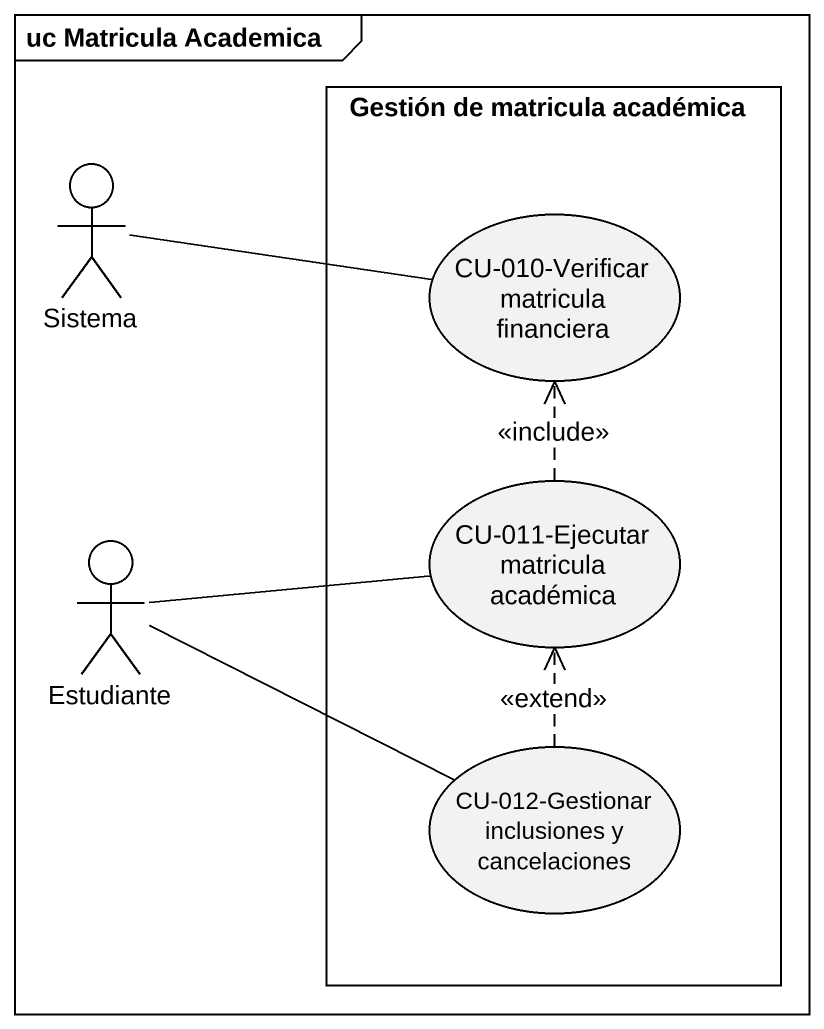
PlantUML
@startuml
mainframe uc Matricula Academica
rectangle "Gestión de matricula académica" as Gestión_de_matricula {
  usecase "CU-010-Verificar matricula financiera" as CU_010_Verificar_matricula
  usecase "CU-011-Ejecutar matricula académica" as CU_011_Ejecutar_matricula
  usecase "CU-012-Gestionar inclusiones y cancelaciones" as CU_012_Gestionar
}
actor Sistema
actor Estudiante
Sistema -right- CU_010_Verificar_matricula
Estudiante -right- CU_011_Ejecutar_matricula
Estudiante -right- CU_012_Gestionar
CU_011_Ejecutar_matricula .up.> CU_010_Verificar_matricula : <<include>>
CU_012_Gestionar .up.> CU_011_Ejecutar_matricula : <<extend>>
@enduml
